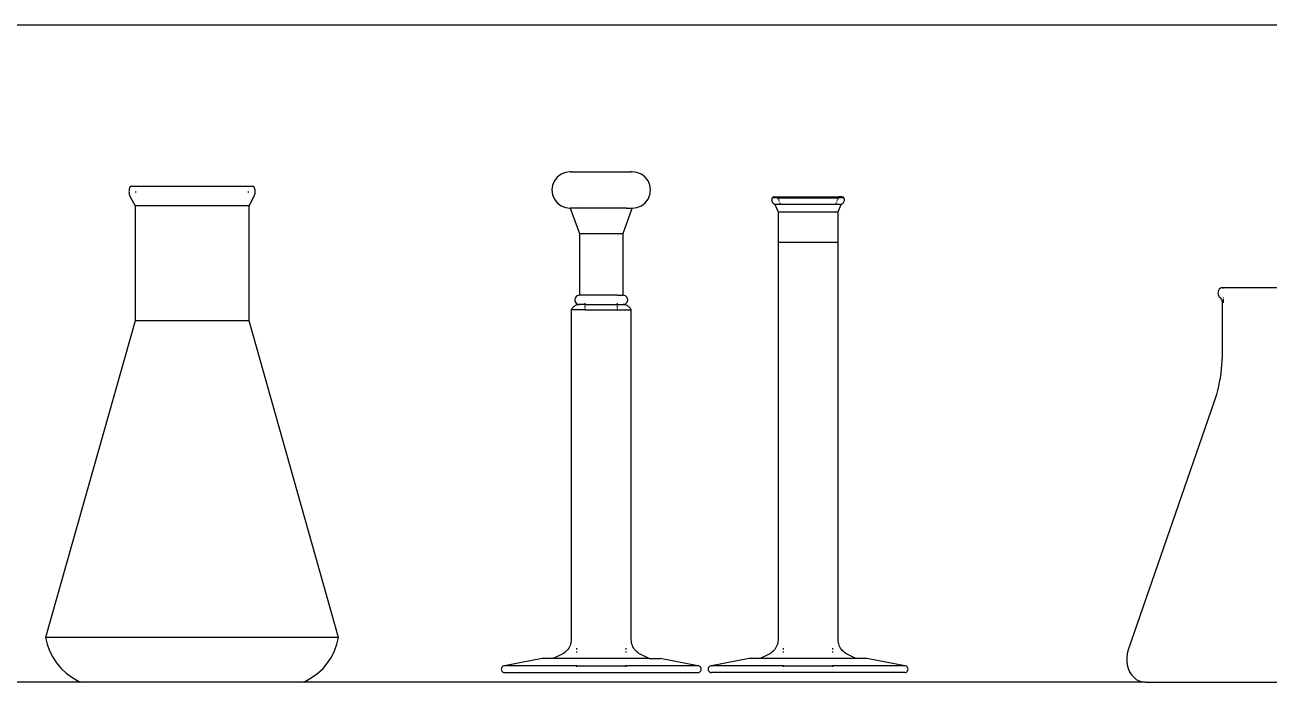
# Model space of a CAD drawing. Header units: metres. Extents: x 2.3 to 15.1, y 3 to 5.1.
# Drawn here: x 8.3861 to 8.8119, y 4.6131 to 4.8381 of the extents above; entities that cross this region are included whole.
import ezdxf

# ---------------------------------------------------------------- set-up
doc = ezdxf.new("R2010")
doc.units = ezdxf.units.M
doc.layers.add('Edges', color=7, linetype='Continuous')

# ---------------------------------------------------------------- blocks, each defined once
blk = doc.blocks.new('Chemistry Lab table fr')
at = {"layer": 'Edges'}
for p, q in [((-2.02373, 0.56983), (-1.28796, 0.56983)), ((-1.74517, 0.51955), (-1.74678, 0.51934)), ((-1.74491, 0.51954), (-1.74517, 0.51955)), ((-1.74481, 0.51955), (-1.74491, 0.51954)), ((-1.74466, 0.51945), (-1.74491, 0.51954)), ((-1.74481, 0.51955), (-1.72429, 0.51955)), ((-1.74449, 0.51934), (-1.74466, 0.51945)), ((-1.72444, 0.51945), (-1.72461, 0.51934)), ((-1.72419, 0.51954), (-1.72444, 0.51945)), ((-1.72419, 0.51954), (-1.72429, 0.51955)), ((-1.72393, 0.51955), (-1.72419, 0.51954)), ((-1.72232, 0.51934), (-1.72393, 0.51955)), ((-1.75058, 0.51643), (-1.7512, 0.51492)), ((-1.74958, 0.51772), (-1.75058, 0.51643)), ((-1.74829, 0.51872), (-1.74958, 0.51772)), ((-1.74678, 0.51934), (-1.74829, 0.51872)), ((-1.72081, 0.51872), (-1.72232, 0.51934)), ((-1.71952, 0.51772), (-1.72081, 0.51872)), ((-1.71852, 0.51643), (-1.71952, 0.51772)), ((-1.7179, 0.51492), (-1.71852, 0.51643)), ((-1.89615, 0.51306), (-1.89616, 0.51275)), ((-1.89616, 0.51275), (-1.89615, 0.51245)), ((-1.89611, 0.51336), (-1.89615, 0.51306)), ((-1.89615, 0.51245), (-1.89611, 0.51215)), ((-1.89605, 0.51366), (-1.89611, 0.51336)), ((-1.89611, 0.51215), (-1.89605, 0.51185)), ((-1.89596, 0.51396), (-1.89605, 0.51366)), ((-1.89605, 0.51185), (-1.89596, 0.51155)), ((-1.89586, 0.51424), (-1.89596, 0.51396)), ((-1.89596, 0.51155), (-1.89586, 0.51127)), ((-1.89573, 0.51452), (-1.89586, 0.51424)), ((-1.89586, 0.51127), (-1.89573, 0.51099)), ((-1.8534, 0.51452), (-1.89573, 0.51452)), ((-1.89573, 0.51099), (-1.89409, 0.50786)), ((-1.8938, 0.51245), (-1.8938, 0.51275)), ((-1.85533, 0.51275), (-1.85533, 0.51245)), ((-1.85503, 0.50786), (-1.8534, 0.51099)), ((-1.85327, 0.51424), (-1.8534, 0.51452)), ((-1.8534, 0.51099), (-1.85327, 0.51127)), ((-1.85316, 0.51396), (-1.85327, 0.51424)), ((-1.85327, 0.51127), (-1.85316, 0.51155)), ((-1.85307, 0.51366), (-1.85316, 0.51396)), ((-1.85316, 0.51155), (-1.85307, 0.51185)), ((-1.85301, 0.51336), (-1.85307, 0.51366)), ((-1.85307, 0.51185), (-1.85301, 0.51215)), ((-1.85297, 0.51306), (-1.85301, 0.51336)), ((-1.85301, 0.51215), (-1.85297, 0.51245)), ((-1.85296, 0.51275), (-1.85297, 0.51306)), ((-1.85297, 0.51245), (-1.85296, 0.51275)), ((-1.7512, 0.51492), (-1.75141, 0.51331)), ((-1.75141, 0.51331), (-1.7512, 0.51169)), ((-1.7512, 0.51169), (-1.75058, 0.51018)), ((-1.71852, 0.51018), (-1.7179, 0.51169)), ((-1.71769, 0.51331), (-1.7179, 0.51492)), ((-1.7179, 0.51169), (-1.71769, 0.51331)), ((-1.67533, 0.51095), (-1.67544, 0.51093)), ((-1.67521, 0.51096), (-1.67533, 0.51095)), ((-1.67521, 0.51096), (-1.6742, 0.51096)), ((-1.67418, 0.5109), (-1.6742, 0.51096)), ((-1.6742, 0.51096), (-1.65335, 0.51096)), ((-1.65335, 0.51096), (-1.65337, 0.5109)), ((-1.65234, 0.51096), (-1.65335, 0.51096)), ((-1.65222, 0.51095), (-1.65234, 0.51096)), ((-1.65211, 0.51093), (-1.65222, 0.51095)), ((-1.89409, 0.50786), (-1.89409, 0.46856)), ((-1.85503, 0.50786), (-1.89409, 0.50786)), ((-1.85503, 0.46856), (-1.85503, 0.50786)), ((-1.75058, 0.51018), (-1.74958, 0.50889)), ((-1.74958, 0.50889), (-1.74829, 0.5079)), ((-1.74829, 0.5079), (-1.74678, 0.50727)), ((-1.74678, 0.50727), (-1.74517, 0.50706)), ((-1.74517, 0.50706), (-1.74201, 0.49841)), ((-1.74306, 0.50706), (-1.74517, 0.50706)), ((-1.74306, 0.50706), (-1.74313, 0.50727)), ((-1.72604, 0.50706), (-1.74306, 0.50706)), ((-1.72709, 0.49841), (-1.72393, 0.50706)), ((-1.72597, 0.50727), (-1.72604, 0.50706)), ((-1.72604, 0.50706), (-1.72393, 0.50706)), ((-1.72393, 0.50706), (-1.72232, 0.50727)), ((-1.72232, 0.50727), (-1.72081, 0.5079)), ((-1.72081, 0.5079), (-1.71952, 0.50889)), ((-1.71952, 0.50889), (-1.71852, 0.51018)), ((-1.67623, 0.51005), (-1.67624, 0.50995)), ((-1.67624, 0.50995), (-1.67623, 0.50985)), ((-1.67622, 0.51014), (-1.67623, 0.51005)), ((-1.67623, 0.50985), (-1.67622, 0.50975)), ((-1.6762, 0.51024), (-1.67622, 0.51014)), ((-1.67622, 0.50975), (-1.6762, 0.50966)), ((-1.67618, 0.51033), (-1.6762, 0.51024)), ((-1.6762, 0.50966), (-1.67617, 0.50956)), ((-1.67614, 0.51043), (-1.67618, 0.51033)), ((-1.67617, 0.50956), (-1.67614, 0.50947)), ((-1.6761, 0.51051), (-1.67614, 0.51043)), ((-1.67614, 0.50947), (-1.67603, 0.50925)), ((-1.67605, 0.5106), (-1.6761, 0.51051)), ((-1.67597, 0.51068), (-1.67605, 0.5106)), ((-1.67406, 0.5106), (-1.67605, 0.5106)), ((-1.67603, 0.50925), (-1.67589, 0.50903)), ((-1.67588, 0.51075), (-1.67597, 0.51068)), ((-1.67589, 0.50903), (-1.67573, 0.50884)), ((-1.67577, 0.51081), (-1.67588, 0.51075)), ((-1.67567, 0.51086), (-1.67577, 0.51081)), ((-1.67573, 0.50884), (-1.67555, 0.50866)), ((-1.67556, 0.5109), (-1.67567, 0.51086)), ((-1.67544, 0.51093), (-1.67556, 0.5109)), ((-1.67555, 0.50866), (-1.67535, 0.5085)), ((-1.67535, 0.5085), (-1.67514, 0.50837)), ((-1.67514, 0.50837), (-1.67406, 0.50579)), ((-1.67319, 0.50837), (-1.67514, 0.50837)), ((-1.67406, 0.5106), (-1.67417, 0.51086)), ((-1.67403, 0.51051), (-1.67406, 0.5106)), ((-1.67406, 0.5106), (-1.65349, 0.5106)), ((-1.67396, 0.51033), (-1.67399, 0.51043)), ((-1.67381, 0.50995), (-1.67392, 0.51024)), ((-1.67366, 0.50956), (-1.67377, 0.50985)), ((-1.67345, 0.50903), (-1.67353, 0.50925)), ((-1.6733, 0.50866), (-1.67337, 0.50884)), ((-1.67319, 0.50837), (-1.67324, 0.5085)), ((-1.65436, 0.50837), (-1.67319, 0.50837)), ((-1.65431, 0.5085), (-1.65436, 0.50837)), ((-1.65241, 0.50837), (-1.65436, 0.50837)), ((-1.65418, 0.50884), (-1.65425, 0.50866)), ((-1.65402, 0.50925), (-1.6541, 0.50903)), ((-1.65378, 0.50985), (-1.65389, 0.50956)), ((-1.65363, 0.51024), (-1.65374, 0.50995)), ((-1.65356, 0.51043), (-1.65359, 0.51033)), ((-1.65349, 0.5106), (-1.65352, 0.51051)), ((-1.65339, 0.51086), (-1.65349, 0.5106)), ((-1.6515, 0.5106), (-1.65349, 0.5106)), ((-1.65349, 0.50579), (-1.65241, 0.50837)), ((-1.65241, 0.50837), (-1.6522, 0.5085)), ((-1.6522, 0.5085), (-1.652, 0.50866)), ((-1.65199, 0.5109), (-1.65211, 0.51093)), ((-1.652, 0.50866), (-1.65182, 0.50884)), ((-1.65188, 0.51086), (-1.65199, 0.5109)), ((-1.65178, 0.51081), (-1.65188, 0.51086)), ((-1.65182, 0.50884), (-1.65166, 0.50903)), ((-1.65168, 0.51075), (-1.65178, 0.51081)), ((-1.65158, 0.51068), (-1.65168, 0.51075)), ((-1.65166, 0.50903), (-1.65152, 0.50925)), ((-1.6515, 0.5106), (-1.65158, 0.51068)), ((-1.65152, 0.50925), (-1.65141, 0.50947)), ((-1.65145, 0.51051), (-1.6515, 0.5106)), ((-1.65141, 0.51043), (-1.65145, 0.51051)), ((-1.65138, 0.51033), (-1.65141, 0.51043)), ((-1.65141, 0.50947), (-1.65138, 0.50956)), ((-1.65135, 0.51024), (-1.65138, 0.51033)), ((-1.65138, 0.50956), (-1.65135, 0.50966)), ((-1.65133, 0.51014), (-1.65135, 0.51024)), ((-1.65135, 0.50966), (-1.65133, 0.50975)), ((-1.65132, 0.51005), (-1.65133, 0.51014)), ((-1.65133, 0.50975), (-1.65132, 0.50985)), ((-1.65132, 0.50995), (-1.65132, 0.51005)), ((-1.65132, 0.50985), (-1.65132, 0.50995)), ((-1.67406, 0.50579), (-1.67406, 0.49537)), ((-1.67406, 0.50579), (-1.65349, 0.50579)), ((-1.65349, 0.49537), (-1.65349, 0.50579)), ((-1.74201, 0.49841), (-1.74201, 0.47727)), ((-1.74201, 0.49841), (-1.72709, 0.49841)), ((-1.72709, 0.47727), (-1.72709, 0.49841)), ((-1.67406, 0.49537), (-1.67406, 0.35934)), ((-1.65349, 0.49537), (-1.67406, 0.49537)), ((-1.65349, 0.35934), (-1.65349, 0.49537)), ((-1.7428, 0.47706), (-1.74313, 0.4768)), ((-1.74242, 0.47722), (-1.7428, 0.47706)), ((-1.74201, 0.47727), (-1.74242, 0.47722)), ((-1.74002, 0.47727), (-1.74201, 0.47727)), ((-1.74002, 0.47722), (-1.74002, 0.47727)), ((-1.72908, 0.47727), (-1.74002, 0.47727)), ((-1.72908, 0.47727), (-1.72908, 0.47722)), ((-1.72908, 0.47727), (-1.72709, 0.47727)), ((-1.72668, 0.47722), (-1.72709, 0.47727)), ((-1.7263, 0.47706), (-1.72668, 0.47722)), ((-1.72597, 0.4768), (-1.7263, 0.47706)), ((-1.52346, 0.47849), (-1.52351, 0.47803)), ((-1.52351, 0.47803), (-1.52346, 0.47756)), ((-1.52331, 0.47893), (-1.52346, 0.47849)), ((-1.52346, 0.47756), (-1.52331, 0.47713)), ((-1.52308, 0.4793), (-1.52331, 0.47893)), ((-1.52331, 0.47713), (-1.52308, 0.47675)), ((-1.52279, 0.47959), (-1.52308, 0.4793)), ((-1.52244, 0.47977), (-1.52279, 0.47959)), ((-1.52207, 0.47983), (-1.52244, 0.47977)), ((-1.522, 0.47982), (-1.52207, 0.47983)), ((-1.52194, 0.47981), (-1.522, 0.47982)), ((-1.52188, 0.47978), (-1.52194, 0.47981)), ((-1.52188, 0.47978), (-1.52185, 0.47983)), ((-1.52183, 0.47975), (-1.52188, 0.47978)), ((-1.49348, 0.47983), (-1.52185, 0.47983)), ((-1.52177, 0.4797), (-1.52183, 0.47975)), ((-1.52173, 0.47965), (-1.52177, 0.4797)), ((-1.52169, 0.47959), (-1.52173, 0.47965)), ((-1.74454, 0.47275), (-1.7447, 0.4725)), ((-1.74436, 0.47299), (-1.74454, 0.47275)), ((-1.74416, 0.4732), (-1.74436, 0.47299)), ((-1.74394, 0.4734), (-1.74416, 0.4732)), ((-1.7437, 0.47358), (-1.74394, 0.4734)), ((-1.74344, 0.47373), (-1.7437, 0.47358)), ((-1.74354, 0.47609), (-1.7436, 0.47568)), ((-1.7436, 0.47568), (-1.74354, 0.47526)), ((-1.74339, 0.47647), (-1.74354, 0.47609)), ((-1.74354, 0.47526), (-1.74339, 0.47488)), ((-1.74317, 0.47385), (-1.74344, 0.47373)), ((-1.74313, 0.4768), (-1.74339, 0.47647)), ((-1.74339, 0.47488), (-1.74313, 0.47455)), ((-1.74289, 0.47395), (-1.74317, 0.47385)), ((-1.74313, 0.47455), (-1.7428, 0.4743)), ((-1.7426, 0.47402), (-1.74289, 0.47395)), ((-1.7428, 0.4743), (-1.74242, 0.47414)), ((-1.7423, 0.47407), (-1.7426, 0.47402)), ((-1.74242, 0.47414), (-1.74201, 0.47408)), ((-1.74201, 0.47408), (-1.7423, 0.47407)), ((-1.74002, 0.47408), (-1.74201, 0.47408)), ((-1.74002, 0.4743), (-1.74002, 0.47455)), ((-1.74002, 0.47408), (-1.74002, 0.47414)), ((-1.74002, 0.47402), (-1.74002, 0.47408)), ((-1.74002, 0.47408), (-1.72908, 0.47408)), ((-1.74002, 0.47373), (-1.74002, 0.47395)), ((-1.74002, 0.4732), (-1.74002, 0.47358)), ((-1.74002, 0.47275), (-1.74002, 0.47299)), ((-1.72908, 0.47455), (-1.72908, 0.4743)), ((-1.72908, 0.47414), (-1.72908, 0.47408)), ((-1.72908, 0.47408), (-1.72908, 0.47402)), ((-1.72908, 0.47408), (-1.72709, 0.47408)), ((-1.72908, 0.47395), (-1.72908, 0.47373)), ((-1.72908, 0.47358), (-1.72908, 0.4732)), ((-1.72908, 0.47299), (-1.72908, 0.47275)), ((-1.72709, 0.47408), (-1.72668, 0.47414)), ((-1.7268, 0.47407), (-1.72709, 0.47408)), ((-1.7265, 0.47402), (-1.7268, 0.47407)), ((-1.72668, 0.47414), (-1.7263, 0.4743)), ((-1.72621, 0.47395), (-1.7265, 0.47402)), ((-1.7263, 0.4743), (-1.72597, 0.47455)), ((-1.72593, 0.47385), (-1.72621, 0.47395)), ((-1.72571, 0.47647), (-1.72597, 0.4768)), ((-1.72597, 0.47455), (-1.72571, 0.47488)), ((-1.72566, 0.47373), (-1.72593, 0.47385)), ((-1.72556, 0.47609), (-1.72571, 0.47647)), ((-1.72571, 0.47488), (-1.72556, 0.47526)), ((-1.7254, 0.47358), (-1.72566, 0.47373)), ((-1.7255, 0.47568), (-1.72556, 0.47609)), ((-1.72556, 0.47526), (-1.7255, 0.47568)), ((-1.72516, 0.4734), (-1.7254, 0.47358)), ((-1.72494, 0.4732), (-1.72516, 0.4734)), ((-1.72474, 0.47299), (-1.72494, 0.4732)), ((-1.72456, 0.47275), (-1.72474, 0.47299)), ((-1.7244, 0.4725), (-1.72456, 0.47275)), ((-1.52308, 0.47675), (-1.52279, 0.47647)), ((-1.52279, 0.47647), (-1.52258, 0.47623)), ((-1.52258, 0.47623), (-1.52248, 0.4761)), ((-1.52248, 0.4761), (-1.5224, 0.47596)), ((-1.5224, 0.47596), (-1.52232, 0.47582)), ((-1.52232, 0.47582), (-1.52226, 0.47566)), ((-1.52226, 0.47566), (-1.5222, 0.4755)), ((-1.5222, 0.4755), (-1.52215, 0.47534)), ((-1.52215, 0.47534), (-1.52211, 0.47517)), ((-1.52211, 0.47517), (-1.52209, 0.475)), ((-1.52209, 0.475), (-1.52207, 0.47465)), ((-1.52207, 0.47465), (-1.52207, 0.45783)), ((-1.52159, 0.47623), (-1.52159, 0.47647)), ((-1.52159, 0.47517), (-1.52159, 0.47596)), ((-1.52159, 0.47465), (-1.52159, 0.475)), ((-1.89409, 0.46856), (-1.92469, 0.36012)), ((-1.85503, 0.46856), (-1.89409, 0.46856)), ((-1.82443, 0.36012), (-1.85503, 0.46856)), ((-1.7447, 0.4725), (-1.74483, 0.47223)), ((-1.74483, 0.47223), (-1.74483, 0.35934)), ((-1.74002, 0.47223), (-1.74483, 0.47223)), ((-1.74002, 0.47223), (-1.74002, 0.4725)), ((-1.74002, 0.47223), (-1.72908, 0.47223)), ((-1.72908, 0.4725), (-1.72908, 0.47223)), ((-1.72908, 0.47223), (-1.72427, 0.47223)), ((-1.72427, 0.47223), (-1.7244, 0.4725)), ((-1.72427, 0.35934), (-1.72427, 0.47223)), ((-1.52209, 0.45635), (-1.52215, 0.45487)), ((-1.52207, 0.45783), (-1.52209, 0.45635)), ((-1.52239, 0.45193), (-1.52257, 0.45047)), ((-1.52225, 0.4534), (-1.52239, 0.45193)), ((-1.52215, 0.45487), (-1.52225, 0.4534)), ((-1.52305, 0.44757), (-1.52335, 0.44614)), ((-1.52279, 0.44901), (-1.52305, 0.44757)), ((-1.52257, 0.45047), (-1.52279, 0.44901)), ((-1.52406, 0.44332), (-1.52447, 0.44193)), ((-1.52368, 0.44472), (-1.52406, 0.44332)), ((-1.52335, 0.44614), (-1.52368, 0.44472)), ((-1.52492, 0.44057), (-1.55425, 0.35584)), ((-1.52447, 0.44193), (-1.52492, 0.44057)), ((-1.92469, 0.36012), (-1.92414, 0.35779)), ((-1.82443, 0.36012), (-1.92469, 0.36012)), ((-1.92414, 0.35779), (-1.92332, 0.35554)), ((-1.82581, 0.35554), (-1.82498, 0.35779)), ((-1.82498, 0.35779), (-1.82443, 0.36012)), ((-1.74504, 0.35784), (-1.7452, 0.35736)), ((-1.74493, 0.35834), (-1.74504, 0.35784)), ((-1.74486, 0.35884), (-1.74493, 0.35834)), ((-1.74483, 0.35934), (-1.74486, 0.35884)), ((-1.72424, 0.35884), (-1.72427, 0.35934)), ((-1.72417, 0.35834), (-1.72424, 0.35884)), ((-1.72406, 0.35784), (-1.72417, 0.35834)), ((-1.7239, 0.35736), (-1.72406, 0.35784)), ((-1.67427, 0.35784), (-1.67443, 0.35736)), ((-1.67415, 0.35834), (-1.67427, 0.35784)), ((-1.67408, 0.35884), (-1.67415, 0.35834)), ((-1.67406, 0.35934), (-1.67408, 0.35884)), ((-1.65347, 0.35884), (-1.65349, 0.35934)), ((-1.6534, 0.35834), (-1.65347, 0.35884)), ((-1.65328, 0.35784), (-1.6534, 0.35834)), ((-1.65312, 0.35736), (-1.65328, 0.35784)), ((-1.92332, 0.35554), (-1.92224, 0.35339)), ((-1.82688, 0.35339), (-1.82581, 0.35554)), ((-1.74789, 0.35444), (-1.75095, 0.35293)), ((-1.74745, 0.35468), (-1.74789, 0.35444)), ((-1.74703, 0.35497), (-1.74745, 0.35468)), ((-1.74663, 0.35529), (-1.74703, 0.35497)), ((-1.74627, 0.35565), (-1.74663, 0.35529)), ((-1.74595, 0.35604), (-1.74627, 0.35565)), ((-1.74566, 0.35645), (-1.74595, 0.35604)), ((-1.74541, 0.3569), (-1.74566, 0.35645)), ((-1.7452, 0.35736), (-1.74541, 0.3569)), ((-1.74296, 0.35604), (-1.74296, 0.35645)), ((-1.74296, 0.35497), (-1.74296, 0.35529)), ((-1.72614, 0.35645), (-1.72614, 0.35604)), ((-1.72614, 0.35529), (-1.72614, 0.35497)), ((-1.72369, 0.3569), (-1.7239, 0.35736)), ((-1.72344, 0.35645), (-1.72369, 0.3569)), ((-1.72315, 0.35604), (-1.72344, 0.35645)), ((-1.72283, 0.35565), (-1.72315, 0.35604)), ((-1.72247, 0.35529), (-1.72283, 0.35565)), ((-1.72207, 0.35497), (-1.72247, 0.35529)), ((-1.72165, 0.35468), (-1.72207, 0.35497)), ((-1.72121, 0.35444), (-1.72165, 0.35468)), ((-1.71815, 0.35293), (-1.72121, 0.35444)), ((-1.67712, 0.35444), (-1.68017, 0.35293)), ((-1.67667, 0.35468), (-1.67712, 0.35444)), ((-1.67625, 0.35497), (-1.67667, 0.35468)), ((-1.67586, 0.35529), (-1.67625, 0.35497)), ((-1.6755, 0.35565), (-1.67586, 0.35529)), ((-1.67517, 0.35604), (-1.6755, 0.35565)), ((-1.67489, 0.35645), (-1.67517, 0.35604)), ((-1.67464, 0.3569), (-1.67489, 0.35645)), ((-1.67443, 0.35736), (-1.67464, 0.3569)), ((-1.67218, 0.35604), (-1.67218, 0.35645)), ((-1.67218, 0.35497), (-1.67218, 0.35529)), ((-1.65537, 0.35645), (-1.65537, 0.35604)), ((-1.65537, 0.35529), (-1.65537, 0.35497)), ((-1.65292, 0.3569), (-1.65312, 0.35736)), ((-1.65267, 0.35645), (-1.65292, 0.3569)), ((-1.65238, 0.35604), (-1.65267, 0.35645)), ((-1.65205, 0.35565), (-1.65238, 0.35604)), ((-1.65169, 0.35529), (-1.65205, 0.35565)), ((-1.6513, 0.35497), (-1.65169, 0.35529)), ((-1.65088, 0.35468), (-1.6513, 0.35497)), ((-1.65044, 0.35444), (-1.65088, 0.35468)), ((-1.64738, 0.35293), (-1.65044, 0.35444)), ((-1.55459, 0.35461), (-1.55475, 0.35333)), ((-1.55425, 0.35584), (-1.55459, 0.35461)), ((-1.92224, 0.35339), (-1.92092, 0.35139)), ((-1.92092, 0.35139), (-1.91938, 0.34955)), ((-1.91938, 0.34955), (-1.91763, 0.34791)), ((-1.83149, 0.34791), (-1.82975, 0.34955)), ((-1.82975, 0.34955), (-1.8282, 0.35139)), ((-1.8282, 0.35139), (-1.82688, 0.35339)), ((-1.76873, 0.34955), (-1.76877, 0.34926)), ((-1.76877, 0.34926), (-1.76873, 0.34896)), ((-1.76862, 0.34983), (-1.76873, 0.34955)), ((-1.76843, 0.35007), (-1.76862, 0.34983)), ((-1.76819, 0.35026), (-1.76843, 0.35007)), ((-1.76792, 0.35037), (-1.76819, 0.35026)), ((-1.76762, 0.35041), (-1.76792, 0.35037)), ((-1.75472, 0.35293), (-1.76762, 0.35041)), ((-1.74296, 0.35041), (-1.76762, 0.35041)), ((-1.75095, 0.35293), (-1.75472, 0.35293)), ((-1.71815, 0.35293), (-1.75095, 0.35293)), ((-1.74296, 0.35007), (-1.74296, 0.35041)), ((-1.74296, 0.35041), (-1.72614, 0.35041)), ((-1.72614, 0.35041), (-1.72614, 0.35007)), ((-1.70148, 0.35041), (-1.72614, 0.35041)), ((-1.71815, 0.35293), (-1.71438, 0.35293)), ((-1.70148, 0.35041), (-1.71438, 0.35293)), ((-1.70118, 0.35037), (-1.70148, 0.35041)), ((-1.70091, 0.35026), (-1.70118, 0.35037)), ((-1.70067, 0.35007), (-1.70091, 0.35026)), ((-1.70048, 0.34983), (-1.70067, 0.35007)), ((-1.70037, 0.34955), (-1.70048, 0.34983)), ((-1.70033, 0.34926), (-1.70037, 0.34955)), ((-1.70037, 0.34896), (-1.70033, 0.34926)), ((-1.69796, 0.34955), (-1.698, 0.34926)), ((-1.698, 0.34926), (-1.69796, 0.34896)), ((-1.69784, 0.34983), (-1.69796, 0.34955)), ((-1.69766, 0.35007), (-1.69784, 0.34983)), ((-1.69742, 0.35026), (-1.69766, 0.35007)), ((-1.69714, 0.35037), (-1.69742, 0.35026)), ((-1.69684, 0.35041), (-1.69714, 0.35037)), ((-1.68395, 0.35293), (-1.69684, 0.35041)), ((-1.67218, 0.35041), (-1.69684, 0.35041)), ((-1.68017, 0.35293), (-1.68395, 0.35293)), ((-1.64738, 0.35293), (-1.68017, 0.35293)), ((-1.67218, 0.35007), (-1.67218, 0.35041)), ((-1.67218, 0.35041), (-1.65537, 0.35041)), ((-1.65537, 0.35041), (-1.65537, 0.35007)), ((-1.63071, 0.35041), (-1.65537, 0.35041)), ((-1.64361, 0.35293), (-1.64738, 0.35293)), ((-1.63071, 0.35041), (-1.64361, 0.35293)), ((-1.63041, 0.35037), (-1.63071, 0.35041)), ((-1.63013, 0.35026), (-1.63041, 0.35037)), ((-1.62989, 0.35007), (-1.63013, 0.35026)), ((-1.62971, 0.34983), (-1.62989, 0.35007)), ((-1.62959, 0.34955), (-1.62971, 0.34983)), ((-1.62955, 0.34926), (-1.62959, 0.34955)), ((-1.62959, 0.34896), (-1.62955, 0.34926)), ((-1.55475, 0.35333), (-1.55475, 0.35203)), ((-1.55475, 0.35203), (-1.55457, 0.35075)), ((-1.55457, 0.35075), (-1.55423, 0.34952)), ((-1.55423, 0.34952), (-1.55374, 0.34838)), ((-1.91763, 0.34791), (-1.91571, 0.34648)), ((-1.91571, 0.34648), (-1.91363, 0.34528)), ((-1.91363, 0.34528), (-1.91258, 0.34483)), ((-1.83654, 0.34483), (-1.83549, 0.34528)), ((-1.83549, 0.34528), (-1.83342, 0.34648)), ((-1.83342, 0.34648), (-1.83149, 0.34791)), ((-1.76873, 0.34896), (-1.76862, 0.34868)), ((-1.76862, 0.34868), (-1.76843, 0.34844)), ((-1.76843, 0.34844), (-1.76819, 0.34825)), ((-1.76819, 0.34825), (-1.76792, 0.34814)), ((-1.76792, 0.34814), (-1.76762, 0.3481)), ((-1.76762, 0.3481), (-1.70148, 0.3481)), ((-1.70148, 0.3481), (-1.70118, 0.34814)), ((-1.70118, 0.34814), (-1.70091, 0.34825)), ((-1.70091, 0.34825), (-1.70067, 0.34844)), ((-1.70067, 0.34844), (-1.70048, 0.34868)), ((-1.70048, 0.34868), (-1.70037, 0.34896)), ((-1.69796, 0.34896), (-1.69784, 0.34868)), ((-1.69784, 0.34868), (-1.69766, 0.34844)), ((-1.69766, 0.34844), (-1.69742, 0.34825)), ((-1.69742, 0.34825), (-1.69714, 0.34814)), ((-1.69714, 0.34814), (-1.69684, 0.3481)), ((-1.63071, 0.3481), (-1.69684, 0.3481)), ((-1.63071, 0.3481), (-1.63041, 0.34814)), ((-1.63041, 0.34814), (-1.63013, 0.34825)), ((-1.63013, 0.34825), (-1.62989, 0.34844)), ((-1.62989, 0.34844), (-1.62971, 0.34868)), ((-1.62971, 0.34868), (-1.62959, 0.34896)), ((-1.55374, 0.34838), (-1.5531, 0.34736)), ((-1.5531, 0.34736), (-1.55233, 0.34648)), ((-1.55233, 0.34648), (-1.55146, 0.34577)), ((-1.55146, 0.34577), (-1.55051, 0.34525)), ((-1.55051, 0.34525), (-1.5495, 0.34493)), ((-1.5495, 0.34493), (-1.54847, 0.34483)), ((-1.91258, 0.34483), (-1.97977, 0.34483)), ((-1.83654, 0.34483), (-1.91258, 0.34483)), ((-1.54847, 0.34483), (-1.83654, 0.34483)), ((-1.54847, 0.34483), (-1.46687, 0.34483))]:
    blk.add_line(p, q, dxfattribs=at)

msp = doc.modelspace()

# ---------------------------------------------------------------- block references
msp.add_blockref('Chemistry Lab table fr', (10.31787, 4.26826))

doc.saveas('drawing.dxf')
